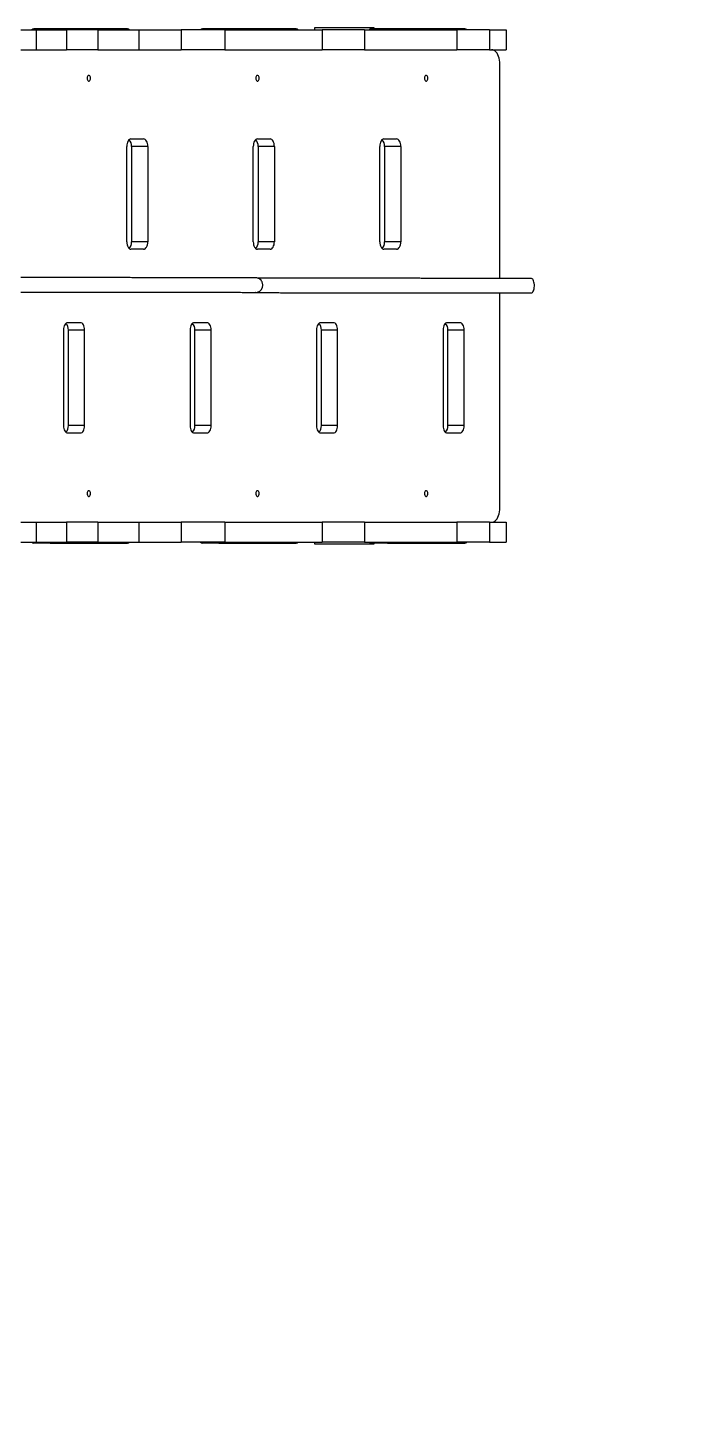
# Model space of a CAD drawing. Header units: millimetres. Extents: x -8760 to 8364, y -7998 to 7451.
# Drawn here: x -2806 to -1897, y -1536 to 344 of the extents above; entities that cross this region are included whole.
import ezdxf

# ---------------------------------------------------------------- set-up
doc = ezdxf.new("R2010")
doc.units = ezdxf.units.MM
for name, color, linetype in [('DIKOM_ОБЪЕКТ', 7, 'Continuous'), ('DIKOM_РАЗМЕР_ЗОНА', 7, 'Continuous'), ('DIKOM_РАЗМЕР_ОБЪЕКТА', 7, 'Continuous')]:
    doc.layers.add(name, color=color, linetype=linetype)
doc.styles.add('style1', font='arial.ttf', dxfattribs={"width": 0.8})
doc.dimstyles.new('1-50', dxfattribs={"dimtxt": 300, "dimasz": 200, "dimexe": 100, "dimexo": 0, "dimgap": 100, "dimtad": 1, "dimtxsty": 'style1', "dimcen": 200, "dimclrd": 7, "dimclre": 7, "dimclrt": 7, "dimadec": 1, "dimazin": 2, "dimtfac": 1, "dimtmove": 0, "dimatfit": 2, "dimfxl": 0, "dimlwd": 25, "dimlwe": 18, "dimarcsym": 0})

# ---------------------------------------------------------------- blocks, each defined once
blk = doc.blocks.new('*D21')
at = {"layer": 'Defpoints', "color": 0, "transparency": 16777216}
for p in [(-7755.6, -10.6), (8364.4, -2410.4), (8364.4, -7897.6)]:
    blk.add_point(p, dxfattribs=at)
at = {"layer": 'DIKOM_РАЗМЕР_ЗОНА', "color": 7, "lineweight": 18, "transparency": 16777216}
for p, q in [((-7755.6, -10.6), (-7755.6, -7997.6)), ((8364.4, -2410.4), (8364.4, -7997.6))]:
    blk.add_line(p, q, dxfattribs=at)
at = {"layer": 'DIKOM_РАЗМЕР_ЗОНА', "color": 7, "lineweight": 25, "transparency": 16777216}
blk.add_line((-7555.6, -7897.6), (8164.4, -7897.6), dxfattribs=at)
at = {"layer": 'DIKOM_РАЗМЕР_ЗОНА', "color": 7, "transparency": 16777216}
for points in [[(-7555.6, -7864.2), (-7555.6, -7930.9), (-7755.6, -7897.6)], [(8164.4, -7864.2), (8164.4, -7930.9), (8364.4, -7897.6)]]:
    blk.add_solid(points, dxfattribs=at)
at = {"layer": 'DIKOM_РАЗМЕР_ЗОНА', "color": 7, "transparency": 16777216, "insert": (1040.7, -7644.4), "char_height": 300, "attachment_point": 5, "style": 'style1'}
blk.add_mtext('16100', dxfattribs=at)
blk = doc.blocks.new('*D19')
at = {"layer": 'Defpoints', "color": 0, "transparency": 16777216}
for p in [(-5756.7, -306.6), (6365.5, -2710.6), (6365.5, -7111.4)]:
    blk.add_point(p, dxfattribs=at)
at = {"layer": 'DIKOM_РАЗМЕР_ОБЪЕКТА', "color": 7, "lineweight": 18, "transparency": 16777216}
for p, q in [((-5756.7, -306.6), (-5756.7, -7211.4)), ((6365.5, -2710.6), (6365.5, -7211.4))]:
    blk.add_line(p, q, dxfattribs=at)
at = {"layer": 'DIKOM_РАЗМЕР_ОБЪЕКТА', "color": 7, "lineweight": 25, "transparency": 16777216}
blk.add_line((-5556.7, -7111.4), (6165.5, -7111.4), dxfattribs=at)
at = {"layer": 'DIKOM_РАЗМЕР_ОБЪЕКТА', "color": 7, "transparency": 16777216}
for points in [[(-5556.7, -7078.1), (-5556.7, -7144.7), (-5756.7, -7111.4)], [(6165.5, -7078.1), (6165.5, -7144.7), (6365.5, -7111.4)]]:
    blk.add_solid(points, dxfattribs=at)
at = {"layer": 'DIKOM_РАЗМЕР_ОБЪЕКТА', "color": 7, "transparency": 16777216, "insert": (1047.2, -6858.2), "char_height": 300, "attachment_point": 5, "style": 'style1'}
blk.add_mtext('12100', dxfattribs=at)

msp = doc.modelspace()

# ---------------------------------------------------------------- linework, layer by layer
at = {"layer": 'DIKOM_ОБЪЕКТ', "color": 7, "linetype": 'Continuous', "lineweight": 15}
for p, q in [((-2815.608, 341.446), (-2794.693, 341.446)), ((-2775.884, 342.946), (-2798.001, 342.946)), ((-2794.693, 341.446), (-2794.693, 314.446)), ((-2794.693, 341.446), (-2753.574, 341.446)), ((-2670.346, 342.946), (-2775.884, 342.946)), ((-2753.574, 341.446), (-2753.574, 314.446)), ((-2711.032, 341.446), (-2753.574, 341.446)), ((-2711.032, 341.446), (-2711.032, 314.446)), ((-2711.032, 341.446), (-2655.148, 341.446)), ((-2655.148, 341.446), (-2655.148, 314.446)), ((-2655.148, 341.446), (-2597.689, 341.446)), ((-2597.689, 341.446), (-2597.689, 314.446)), ((-2537.882, 341.446), (-2597.689, 341.446)), ((-2546.454, 342.946), (-2568.571, 342.946)), ((-2440.916, 342.946), (-2546.454, 342.946)), ((-2537.882, 341.446), (-2537.882, 314.446)), ((-2537.882, 341.446), (-2405.839, 341.446)), ((-2415.608, 344.446), (-2335.608, 344.446)), ((-2415.608, 341.446), (-2415.608, 344.446)), ((-2405.839, 341.446), (-2405.839, 314.446)), ((-2348.219, 341.446), (-2405.839, 341.446)), ((-2348.219, 341.446), (-2348.219, 314.446)), ((-2348.219, 341.446), (-2222.654, 341.446)), ((-2317.023, 342.946), (-2339.14, 342.946)), ((-2335.608, 344.446), (-2335.608, 342.946)), ((-2211.485, 342.946), (-2317.023, 342.946)), ((-2222.654, 341.446), (-2222.654, 314.446)), ((-2178.077, 341.446), (-2222.654, 341.446)), ((-2178.077, 341.446), (-2178.077, 314.446)), ((-2178.077, 341.446), (-2155.608, 341.446)), ((-2155.608, 341.446), (-2155.608, 314.446)), ((-2815.608, 314.446), (-2794.693, 314.446)), ((-2794.693, 314.446), (-2753.574, 314.446)), ((-2711.032, 314.446), (-2753.574, 314.446)), ((-2711.032, 314.446), (-2655.148, 314.446)), ((-2655.148, 314.446), (-2597.689, 314.446)), ((-2537.882, 314.446), (-2597.689, 314.446)), ((-2537.882, 314.446), (-2405.839, 314.446)), ((-2348.219, 314.446), (-2405.839, 314.446)), ((-2348.219, 314.446), (-2222.654, 314.446)), ((-2178.077, 314.446), (-2222.654, 314.446)), ((-2178.077, 314.446), (-2155.608, 314.446)), ((-2163.878, 3.252), (-2163.878, 294.446)), ((-2665.758, 192.946), (-2648.55, 192.946)), ((-2493.685, 192.946), (-2476.477, 192.946)), ((-2321.612, 192.946), (-2304.404, 192.946)), ((-2671.493, 52.946), (-2671.493, 182.946)), ((-2642.815, 182.946), (-2664.932, 182.946)), ((-2664.932, 182.946), (-2664.932, 52.946)), ((-2642.815, 182.946), (-2642.815, 52.946)), ((-2499.42, 52.946), (-2499.42, 182.946)), ((-2470.742, 182.946), (-2492.859, 182.946)), ((-2492.859, 182.946), (-2492.859, 52.946)), ((-2470.742, 182.946), (-2470.742, 52.946)), ((-2327.348, 52.946), (-2327.348, 182.946)), ((-2298.669, 182.946), (-2320.786, 182.946)), ((-2320.786, 182.946), (-2320.786, 52.946)), ((-2298.669, 182.946), (-2298.669, 52.946)), ((-2648.55, 42.946), (-2665.758, 42.946)), ((-2642.815, 52.946), (-2664.932, 52.946)), ((-2476.477, 42.946), (-2493.685, 42.946)), ((-2470.742, 52.946), (-2492.859, 52.946)), ((-2304.404, 42.946), (-2321.612, 42.946)), ((-2298.669, 52.946), (-2320.786, 52.946)), ((-2506.588, -15.721), (-2504.843, -15.983)), ((-2163.878, -308.554), (-2163.878, -16.549)), ((-2757.53, -67.054), (-2757.53, -197.054)), ((-2734.587, -57.054), (-2751.794, -57.054)), ((-2728.851, -67.054), (-2750.968, -67.054)), ((-2750.968, -197.054), (-2750.968, -67.054)), ((-2728.851, -197.054), (-2728.851, -67.054)), ((-2585.457, -67.054), (-2585.457, -197.054)), ((-2562.514, -57.054), (-2579.721, -57.054)), ((-2556.778, -67.054), (-2578.895, -67.054)), ((-2578.895, -197.054), (-2578.895, -67.054)), ((-2556.778, -197.054), (-2556.778, -67.054)), ((-2413.384, -67.054), (-2413.384, -197.054)), ((-2390.441, -57.054), (-2407.648, -57.054)), ((-2384.705, -67.054), (-2406.822, -67.054)), ((-2406.822, -197.054), (-2406.822, -67.054)), ((-2384.705, -197.054), (-2384.705, -67.054)), ((-2241.311, -67.054), (-2241.311, -197.054)), ((-2218.368, -57.054), (-2235.575, -57.054)), ((-2212.632, -67.054), (-2234.749, -67.054)), ((-2234.749, -197.054), (-2234.749, -67.054)), ((-2212.632, -197.054), (-2212.632, -67.054)), ((-2728.851, -197.054), (-2750.968, -197.054)), ((-2556.778, -197.054), (-2578.895, -197.054)), ((-2384.705, -197.054), (-2406.822, -197.054)), ((-2212.632, -197.054), (-2234.749, -197.054)), ((-2751.794, -207.054), (-2734.587, -207.054)), ((-2579.721, -207.054), (-2562.514, -207.054)), ((-2407.648, -207.054), (-2390.441, -207.054)), ((-2235.575, -207.054), (-2218.368, -207.054)), ((-2815.608, -328.554), (-2794.693, -328.554)), ((-2794.693, -328.554), (-2794.693, -355.554)), ((-2794.693, -328.554), (-2753.574, -328.554)), ((-2753.574, -328.554), (-2753.574, -355.554)), ((-2711.032, -328.554), (-2753.574, -328.554)), ((-2711.032, -328.554), (-2711.032, -355.554)), ((-2711.032, -328.554), (-2655.148, -328.554)), ((-2655.148, -328.554), (-2655.148, -355.554)), ((-2655.148, -328.554), (-2597.689, -328.554)), ((-2597.689, -328.554), (-2597.689, -355.554)), ((-2537.882, -328.554), (-2597.689, -328.554)), ((-2537.882, -328.554), (-2537.882, -355.554)), ((-2537.882, -328.554), (-2405.839, -328.554)), ((-2405.839, -328.554), (-2405.839, -355.554)), ((-2348.219, -328.554), (-2405.839, -328.554)), ((-2348.219, -328.554), (-2348.219, -355.554)), ((-2348.219, -328.554), (-2222.654, -328.554)), ((-2222.654, -328.554), (-2222.654, -355.554)), ((-2178.077, -328.554), (-2222.654, -328.554)), ((-2178.077, -328.554), (-2178.077, -355.554)), ((-2178.077, -328.554), (-2155.608, -328.554)), ((-2155.608, -328.554), (-2155.608, -355.554)), ((-2815.608, -355.554), (-2794.693, -355.554)), ((-2775.884, -357.054), (-2798.001, -357.054)), ((-2794.693, -355.554), (-2753.574, -355.554)), ((-2775.884, -357.054), (-2670.346, -357.054)), ((-2711.032, -355.554), (-2753.574, -355.554)), ((-2711.032, -355.554), (-2655.148, -355.554)), ((-2655.148, -355.554), (-2597.689, -355.554)), ((-2537.882, -355.554), (-2597.689, -355.554)), ((-2546.454, -357.054), (-2568.571, -357.054)), ((-2546.454, -357.054), (-2440.916, -357.054)), ((-2537.882, -355.554), (-2405.839, -355.554)), ((-2415.608, -358.554), (-2415.608, -355.554)), ((-2348.219, -355.554), (-2405.839, -355.554)), ((-2348.219, -355.554), (-2222.654, -355.554)), ((-2317.023, -357.054), (-2339.14, -357.054)), ((-2335.608, -357.054), (-2335.608, -358.554)), ((-2317.023, -357.054), (-2211.485, -357.054)), ((-2178.077, -355.554), (-2222.654, -355.554)), ((-2178.077, -355.554), (-2155.608, -355.554)), ((-2335.608, -358.554), (-2415.608, -358.554))]:
    msp.add_line(p, q, dxfattribs=at)
at = {"layer": 'DIKOM_ОБЪЕКТ', "color": 7, "linetype": 'Continuous', "lineweight": 15, "flags": 128}
for points in [[(-2163.878, 294.446), (-2163.995, 297.292), (-2164.343, 300.081), (-2164.915, 302.754), (-2165.699, 305.259), (-2166.68, 307.543), (-2167.837, 309.561), (-2169.148, 311.271), (-2170.584, 312.639), (-2172.118, 313.636), (-2173.717, 314.242), (-2175.35, 314.446)], [(-2723.115, 279.446), (-2723.791, 279.268), (-2724.408, 278.751), (-2724.909, 277.94), (-2725.251, 276.907), (-2725.403, 275.745), (-2725.352, 274.556), (-2725.102, 273.446), (-2724.676, 272.514), (-2724.111, 271.842), (-2723.457, 271.491), (-2722.773, 271.491), (-2722.12, 271.842), (-2721.555, 272.514), (-2721.128, 273.446), (-2720.878, 274.556), (-2720.827, 275.745), (-2720.979, 276.907), (-2721.321, 277.94), (-2721.823, 278.751), (-2722.439, 279.268), (-2723.115, 279.446)], [(-2493.685, 279.446), (-2494.361, 279.268), (-2494.977, 278.751), (-2495.478, 277.94), (-2495.82, 276.907), (-2495.973, 275.745), (-2495.921, 274.556), (-2495.672, 273.446), (-2495.245, 272.514), (-2494.68, 271.842), (-2494.027, 271.491), (-2493.343, 271.491), (-2492.689, 271.842), (-2492.124, 272.514), (-2491.698, 273.446), (-2491.448, 274.556), (-2491.397, 275.745), (-2491.549, 276.907), (-2491.891, 277.94), (-2492.392, 278.751), (-2493.008, 279.268), (-2493.685, 279.446)], [(-2264.254, 279.446), (-2264.93, 279.268), (-2265.547, 278.751), (-2266.048, 277.94), (-2266.39, 276.907), (-2266.542, 275.745), (-2266.491, 274.556), (-2266.241, 273.446), (-2265.815, 272.514), (-2265.25, 271.842), (-2264.596, 271.491), (-2263.912, 271.491), (-2263.259, 271.842), (-2262.694, 272.514), (-2262.267, 273.446), (-2262.017, 274.556), (-2261.966, 275.745), (-2262.118, 276.907), (-2262.46, 277.94), (-2262.962, 278.751), (-2263.578, 279.268), (-2264.254, 279.446)], [(-2665.758, 192.946), (-2666.877, 192.754), (-2667.953, 192.185), (-2668.944, 191.261), (-2669.813, 190.017), (-2670.527, 188.502), (-2671.057, 186.773), (-2671.383, 184.897), (-2671.493, 182.946)], [(-2642.815, 182.946), (-2642.925, 184.897), (-2643.251, 186.773), (-2643.781, 188.502), (-2644.495, 190.017), (-2645.364, 191.261), (-2646.355, 192.185), (-2647.431, 192.754), (-2648.55, 192.946)], [(-2493.685, 192.946), (-2494.804, 192.754), (-2495.88, 192.185), (-2496.871, 191.261), (-2497.74, 190.017), (-2498.454, 188.502), (-2498.984, 186.773), (-2499.31, 184.897), (-2499.42, 182.946)], [(-2470.742, 182.946), (-2470.852, 184.897), (-2471.178, 186.773), (-2471.708, 188.502), (-2472.422, 190.017), (-2473.291, 191.261), (-2474.282, 192.185), (-2475.358, 192.754), (-2476.477, 192.946)], [(-2321.612, 192.946), (-2322.731, 192.754), (-2323.807, 192.185), (-2324.798, 191.261), (-2325.668, 190.017), (-2326.381, 188.502), (-2326.911, 186.773), (-2327.237, 184.897), (-2327.348, 182.946)], [(-2298.669, 182.946), (-2298.779, 184.897), (-2299.105, 186.773), (-2299.635, 188.502), (-2300.349, 190.017), (-2301.218, 191.261), (-2302.21, 192.185), (-2303.285, 192.754), (-2304.404, 192.946)], [(-2671.493, 52.946), (-2671.383, 50.995), (-2671.057, 49.119), (-2670.527, 47.39), (-2669.813, 45.875), (-2668.944, 44.631), (-2667.953, 43.707), (-2666.877, 43.138), (-2665.758, 42.946)], [(-2648.55, 42.946), (-2647.431, 43.138), (-2646.355, 43.707), (-2645.364, 44.631), (-2644.495, 45.875), (-2643.781, 47.39), (-2643.251, 49.119), (-2642.925, 50.995), (-2642.815, 52.946)], [(-2499.42, 52.946), (-2499.31, 50.995), (-2498.984, 49.119), (-2498.454, 47.39), (-2497.74, 45.875), (-2496.871, 44.631), (-2495.88, 43.707), (-2494.804, 43.138), (-2493.685, 42.946)], [(-2476.477, 42.946), (-2475.358, 43.138), (-2474.282, 43.707), (-2473.291, 44.631), (-2472.422, 45.875), (-2471.708, 47.39), (-2471.178, 49.119), (-2470.852, 50.995), (-2470.742, 52.946)], [(-2327.348, 52.946), (-2327.237, 50.995), (-2326.911, 49.119), (-2326.381, 47.39), (-2325.668, 45.875), (-2324.798, 44.631), (-2323.807, 43.707), (-2322.731, 43.138), (-2321.612, 42.946)], [(-2304.404, 42.946), (-2303.285, 43.138), (-2302.21, 43.707), (-2301.218, 44.631), (-2300.349, 45.875), (-2299.635, 47.39), (-2299.105, 49.119), (-2298.779, 50.995), (-2298.669, 52.946)], [(-2121.199, -16.583), (-2120.41, -16.404), (-2119.649, -15.874), (-2118.945, -15.012), (-2118.322, -13.848), (-2117.802, -12.426), (-2117.406, -10.796), (-2117.147, -9.017), (-2117.034, -7.154), (-2117.072, -5.274), (-2117.259, -3.445), (-2117.588, -1.733), (-2118.048, -0.2), (-2118.621, 1.099), (-2119.288, 2.117), (-2120.024, 2.816), (-2120.803, 3.172), (-2121.195, 3.217)], [(-2751.794, -57.054), (-2752.913, -57.246), (-2753.989, -57.815), (-2754.981, -58.739), (-2755.85, -59.983), (-2756.563, -61.498), (-2757.093, -63.227), (-2757.42, -65.103), (-2757.53, -67.054)], [(-2728.851, -67.054), (-2728.961, -65.103), (-2729.288, -63.227), (-2729.818, -61.498), (-2730.531, -59.983), (-2731.4, -58.739), (-2732.392, -57.815), (-2733.468, -57.246), (-2734.587, -57.054)], [(-2579.721, -57.054), (-2580.84, -57.246), (-2581.916, -57.815), (-2582.908, -58.739), (-2583.777, -59.983), (-2584.49, -61.498), (-2585.02, -63.227), (-2585.347, -65.103), (-2585.457, -67.054)], [(-2556.778, -67.054), (-2556.888, -65.103), (-2557.215, -63.227), (-2557.745, -61.498), (-2558.458, -59.983), (-2559.327, -58.739), (-2560.319, -57.815), (-2561.395, -57.246), (-2562.514, -57.054)], [(-2407.648, -57.054), (-2408.767, -57.246), (-2409.843, -57.815), (-2410.835, -58.739), (-2411.704, -59.983), (-2412.417, -61.498), (-2412.947, -63.227), (-2413.274, -65.103), (-2413.384, -67.054)], [(-2384.705, -67.054), (-2384.815, -65.103), (-2385.142, -63.227), (-2385.672, -61.498), (-2386.385, -59.983), (-2387.254, -58.739), (-2388.246, -57.815), (-2389.322, -57.246), (-2390.441, -57.054)], [(-2235.575, -57.054), (-2236.694, -57.246), (-2237.77, -57.815), (-2238.762, -58.739), (-2239.631, -59.983), (-2240.344, -61.498), (-2240.874, -63.227), (-2241.201, -65.103), (-2241.311, -67.054)], [(-2212.632, -67.054), (-2212.742, -65.103), (-2213.069, -63.227), (-2213.599, -61.498), (-2214.312, -59.983), (-2215.181, -58.739), (-2216.173, -57.815), (-2217.249, -57.246), (-2218.368, -57.054)], [(-2757.53, -197.054), (-2757.42, -199.005), (-2757.093, -200.881), (-2756.563, -202.61), (-2755.85, -204.125), (-2754.981, -205.369), (-2753.989, -206.293), (-2752.913, -206.862), (-2751.794, -207.054)], [(-2734.587, -207.054), (-2733.468, -206.862), (-2732.392, -206.293), (-2731.4, -205.369), (-2730.531, -204.125), (-2729.818, -202.61), (-2729.288, -200.881), (-2728.961, -199.005), (-2728.851, -197.054)], [(-2585.457, -197.054), (-2585.347, -199.005), (-2585.02, -200.881), (-2584.49, -202.61), (-2583.777, -204.125), (-2582.908, -205.369), (-2581.916, -206.293), (-2580.84, -206.862), (-2579.721, -207.054)], [(-2562.514, -207.054), (-2561.395, -206.862), (-2560.319, -206.293), (-2559.327, -205.369), (-2558.458, -204.125), (-2557.745, -202.61), (-2557.215, -200.881), (-2556.888, -199.005), (-2556.778, -197.054)], [(-2413.384, -197.054), (-2413.274, -199.005), (-2412.947, -200.881), (-2412.417, -202.61), (-2411.704, -204.125), (-2410.835, -205.369), (-2409.843, -206.293), (-2408.767, -206.862), (-2407.648, -207.054)], [(-2390.441, -207.054), (-2389.322, -206.862), (-2388.246, -206.293), (-2387.254, -205.369), (-2386.385, -204.125), (-2385.672, -202.61), (-2385.142, -200.881), (-2384.815, -199.005), (-2384.705, -197.054)], [(-2241.311, -197.054), (-2241.201, -199.005), (-2240.874, -200.881), (-2240.344, -202.61), (-2239.631, -204.125), (-2238.762, -205.369), (-2237.77, -206.293), (-2236.694, -206.862), (-2235.575, -207.054)], [(-2218.368, -207.054), (-2217.249, -206.862), (-2216.173, -206.293), (-2215.181, -205.369), (-2214.312, -204.125), (-2213.599, -202.61), (-2213.069, -200.881), (-2212.742, -199.005), (-2212.632, -197.054)], [(-2723.115, -285.554), (-2723.791, -285.732), (-2724.408, -286.249), (-2724.909, -287.06), (-2725.251, -288.093), (-2725.403, -289.255), (-2725.352, -290.444), (-2725.102, -291.554), (-2724.676, -292.486), (-2724.111, -293.158), (-2723.457, -293.509), (-2722.773, -293.509), (-2722.12, -293.158), (-2721.555, -292.486), (-2721.128, -291.554), (-2720.878, -290.444), (-2720.827, -289.255), (-2720.979, -288.093), (-2721.321, -287.06), (-2721.823, -286.249), (-2722.439, -285.732), (-2723.115, -285.554)], [(-2493.685, -285.554), (-2494.361, -285.732), (-2494.977, -286.249), (-2495.478, -287.06), (-2495.82, -288.093), (-2495.973, -289.255), (-2495.921, -290.444), (-2495.672, -291.554), (-2495.245, -292.486), (-2494.68, -293.158), (-2494.027, -293.509), (-2493.343, -293.509), (-2492.689, -293.158), (-2492.124, -292.486), (-2491.698, -291.554), (-2491.448, -290.444), (-2491.397, -289.255), (-2491.549, -288.093), (-2491.891, -287.06), (-2492.392, -286.249), (-2493.008, -285.732), (-2493.685, -285.554)], [(-2264.254, -285.554), (-2264.93, -285.732), (-2265.547, -286.249), (-2266.048, -287.06), (-2266.39, -288.093), (-2266.542, -289.255), (-2266.491, -290.444), (-2266.241, -291.554), (-2265.815, -292.486), (-2265.25, -293.158), (-2264.596, -293.509), (-2263.912, -293.509), (-2263.259, -293.158), (-2262.694, -292.486), (-2262.267, -291.554), (-2262.017, -290.444), (-2261.966, -289.255), (-2262.118, -288.093), (-2262.46, -287.06), (-2262.962, -286.249), (-2263.578, -285.732), (-2264.254, -285.554)], [(-2175.35, -328.554), (-2173.717, -328.351), (-2172.118, -327.744), (-2170.584, -326.747), (-2169.148, -325.379), (-2167.837, -323.669), (-2166.68, -321.651), (-2165.699, -319.367), (-2164.915, -316.863), (-2164.343, -314.189), (-2163.995, -311.4), (-2163.878, -308.554)]]:
    msp.add_lwpolyline(points, dxfattribs=at)
at = {"layer": 'DIKOM_ОБЪЕКТ', "color": 7, "linetype": 'Continuous', "lineweight": 15}
for centre, radius, start, end in [((-2797.715, 339.3), 3.657, 94.488983, 144.071474), ((-2775.598, 339.3), 3.657, 94.488983, 144.071474), ((-2670.632, 339.3), 3.657, 35.928526, 85.511017), ((-2568.284, 339.299), 3.658, 94.497855, 144.060424), ((-2546.168, 339.3), 3.657, 94.488983, 144.071474), ((-2441.202, 339.3), 3.657, 35.928526, 85.511017), ((-2338.853, 339.299), 3.658, 94.497855, 144.060424), ((-2316.737, 339.3), 3.657, 94.488983, 144.071474), ((-2211.772, 339.299), 3.658, 35.934857, 85.505775), ((-2676.746, 183.772), 11.843, 356.001281, 43.900235), ((-2504.674, 183.771), 11.844, 356.004047, 43.898805), ((-2332.601, 183.771), 11.844, 356.004047, 43.898805), ((-2676.746, 52.12), 11.843, 316.099222, 3.998292), ((-2504.674, 52.121), 11.844, 316.100653, 3.995526), ((-2332.601, 52.121), 11.844, 316.100653, 3.995526), ((-2762.783, -66.229), 11.843, 356.00219, 43.900662), ((-2590.71, -66.229), 11.844, 356.004047, 43.898805), ((-2418.638, -66.229), 11.844, 356.004047, 43.898805), ((-2246.564, -66.229), 11.843, 356.002456, 43.900396), ((-2762.782, -197.88), 11.843, 316.098795, 3.997383), ((-2590.71, -197.879), 11.844, 316.100653, 3.995526), ((-2418.637, -197.879), 11.844, 316.100653, 3.995526), ((-2246.564, -197.88), 11.843, 316.099062, 3.997117), ((-2797.717, -353.411), 3.654, 215.903061, 265.528711), ((-2775.599, -353.411), 3.654, 215.903061, 265.528711), ((-2670.631, -353.411), 3.654, 274.471289, 324.096939), ((-2568.285, -353.41), 3.656, 215.914084, 265.519866), ((-2546.169, -353.411), 3.654, 215.903061, 265.528711), ((-2441.2, -353.411), 3.654, 274.471289, 324.096939), ((-2338.855, -353.41), 3.656, 215.914084, 265.519866), ((-2316.738, -353.411), 3.654, 215.903061, 265.528711), ((-2211.77, -353.41), 3.655, 274.476518, 324.09062)]:
    msp.add_arc(centre, radius, start, end, dxfattribs=at)
for points, knots in [([(-2495.786, 3.99), (-2495.767, 3.993), (-2495.705, 4.002), (-2496.234, 4.016), (-2497.421, 4.032), (-2499.288, 4.047), (-2501.759, 4.061), (-2504.791, 4.074), (-2508.319, 4.085), (-2512.297, 4.096), (-2516.859, 4.106), (-2521.945, 4.116), (-2527.459, 4.125), (-2532.878, 4.133), (-2538.097, 4.14), (-2543.194, 4.147), (-2548.314, 4.154), (-2556.739, 4.163), (-2568.982, 4.176), (-2586.488, 4.193), (-2605.953, 4.21), (-2627.327, 4.228), (-2648.612, 4.245), (-2669.615, 4.26), (-2690.263, 4.275), (-2711.191, 4.29), (-2732.362, 4.305), (-2750.024, 4.318), (-2763.998, 4.329), (-2774.48, 4.338), (-2784.797, 4.347), (-2794.862, 4.357), (-2803.24, 4.366), (-2810.027, 4.373), (-2814.077, 4.376), (-2815.608, 4.377)], [0, 0, 0, 0, 0.0125171, 0.04161147, 0.06935326, 0.09574538, 0.12080681, 0.14415461, 0.16628193, 0.18722335, 0.20700216, 0.22960271, 0.25048027, 0.2696233, 0.28701611, 0.30291671, 0.3187304, 0.33465243, 0.37893195, 0.42378042, 0.47779021, 0.53193429, 0.58599851, 0.63513057, 0.68445639, 0.73429457, 0.78468174, 0.83567163, 0.8617511, 0.88834483, 0.91545378, 0.94308932, 0.97126756, 0.98913826, 1, 1, 1, 1]), ([(-2496.134, -15.823), (-2495.383, -15.779), (-2493.98, -15.698), (-2491.72, -14.868), (-2489.826, -13.57), (-2488.579, -12.194), (-2487.859, -11.068), (-2487.405, -10.203), (-2486.84, -8.786), (-2486.535, -7.274), (-2486.475, -5.834), (-2486.542, -4.657), (-2486.813, -3.143), (-2487.516, -1.226), (-2488.874, 0.851), (-2490.914, 2.628), (-2493.414, 3.789), (-2495.112, 3.92), (-2495.957, 3.986)], [0, 0, 0, 0, 0.13455045, 0.25123313, 0.34747934, 0.42097758, 0.44894757, 0.4712269, 0.50327053, 0.55945993, 0.58493682, 0.60949842, 0.64617124, 0.69850779, 0.76455836, 0.84031841, 0.92044642, 1, 1, 1, 1]), ([(-2121.198, 3.217), (-2126.029, 3.221), (-2135.45, 3.229), (-2149.191, 3.24), (-2162.162, 3.251), (-2174.349, 3.261), (-2185.745, 3.27), (-2196.169, 3.279), (-2205.655, 3.287), (-2214.241, 3.295), (-2222.142, 3.302), (-2229.368, 3.308), (-2236.443, 3.315), (-2243.435, 3.322), (-2250.551, 3.329), (-2257.497, 3.336), (-2264.41, 3.342), (-2271.283, 3.35), (-2278.109, 3.357), (-2288.321, 3.368), (-2301.669, 3.383), (-2317.68, 3.403), (-2333.059, 3.424), (-2347.818, 3.445), (-2361.773, 3.466), (-2375.017, 3.487), (-2387.636, 3.508), (-2399.878, 3.529), (-2411.648, 3.55), (-2422.85, 3.571), (-2431.153, 3.586), (-2436.756, 3.597), (-2439.875, 3.603), (-2443.002, 3.609), (-2446.272, 3.615), (-2449.812, 3.623), (-2453.579, 3.63), (-2457.538, 3.638), (-2461.649, 3.648), (-2465.947, 3.657), (-2470.387, 3.668), (-2474.916, 3.679), (-2479.471, 3.691), (-2483.987, 3.704), (-2488.343, 3.718), (-2491.823, 3.729), (-2493.611, 3.737), (-2494.218, 3.74)], [0, 0, 0, 0, 0.028799049, 0.056156022, 0.082067195, 0.106530432, 0.129544939, 0.151111086, 0.170119337, 0.187842554, 0.204282571, 0.219441431, 0.2333212, 0.249178488, 0.264211896, 0.279348706, 0.294588921, 0.30993281, 0.325380583, 0.340932847, 0.380274992, 0.419964897, 0.459635931, 0.499318224, 0.539031681, 0.57665302, 0.614295959, 0.651971449, 0.689196051, 0.724972294, 0.759257358, 0.769694654, 0.779978431, 0.790109406, 0.800879045, 0.812911282, 0.82620296, 0.839884345, 0.854675609, 0.870569748, 0.887558032, 0.905630451, 0.924775695, 0.944981713, 0.966236862, 0.988530489, 1, 1, 1, 1]), ([(-2815.608, -15.424), (-2814.201, -15.425), (-2810.305, -15.427), (-2804.913, -15.433), (-2797.039, -15.441), (-2787.127, -15.451), (-2773.907, -15.463), (-2759.641, -15.475), (-2744.394, -15.487), (-2725.195, -15.5), (-2702.142, -15.517), (-2675.449, -15.536), (-2652.316, -15.553), (-2632.656, -15.568), (-2616.286, -15.582), (-2600.305, -15.595), (-2584.84, -15.609), (-2570.002, -15.623), (-2558.829, -15.635), (-2551.012, -15.644), (-2546.171, -15.65), (-2541.449, -15.656), (-2536.701, -15.662), (-2531.813, -15.669), (-2526.759, -15.677), (-2521.643, -15.686), (-2516.79, -15.694), (-2512.308, -15.705), (-2508.294, -15.715), (-2504.755, -15.727), (-2501.759, -15.739), (-2499.374, -15.753), (-2497.614, -15.768), (-2496.532, -15.783), (-2496.076, -15.795), (-2496.153, -15.803), (-2496.171, -15.804)], [0, 0, 0, 0, 0.00997605, 0.02761421, 0.04506227, 0.07873994, 0.11163988, 0.14982241, 0.18694858, 0.22354398, 0.28818648, 0.35194495, 0.41518882, 0.45626132, 0.4973702, 0.53854472, 0.57951229, 0.62008492, 0.66020493, 0.67510289, 0.68990976, 0.70462021, 0.71975056, 0.73637792, 0.75452297, 0.77417285, 0.79531858, 0.81553459, 0.8369599, 0.85961851, 0.88354682, 0.90877977, 0.93486042, 0.96224559, 0.99093862, 1, 1, 1, 1]), ([(-2504.99, -15.98), (-2504.784, -15.986), (-2504.382, -15.998), (-2502.747, -16.015), (-2500.55, -16.031), (-2497.853, -16.046), (-2494.794, -16.059), (-2491.474, -16.072), (-2487.88, -16.085), (-2484.076, -16.097), (-2480.128, -16.108), (-2476.243, -16.119), (-2472.487, -16.128), (-2468.634, -16.137), (-2464.655, -16.146), (-2460.431, -16.156), (-2456.147, -16.165), (-2451.731, -16.174), (-2447.192, -16.183), (-2442.545, -16.192), (-2434.392, -16.209), (-2422.519, -16.231), (-2406.873, -16.259), (-2390.782, -16.287), (-2376.171, -16.312), (-2363.162, -16.333), (-2351.931, -16.35), (-2340.36, -16.367), (-2328.504, -16.383), (-2316.492, -16.399), (-2304.481, -16.414), (-2292.544, -16.428), (-2283.236, -16.438), (-2276.56, -16.446), (-2272.339, -16.45), (-2267.699, -16.455), (-2262.582, -16.46), (-2256.976, -16.466), (-2250.465, -16.472), (-2242.966, -16.479), (-2234.391, -16.487), (-2225.076, -16.496), (-2214.935, -16.505), (-2203.944, -16.515), (-2192.088, -16.525), (-2179.429, -16.536), (-2165.973, -16.547), (-2151.73, -16.559), (-2136.719, -16.571), (-2126.452, -16.579), (-2121.2, -16.583)], [0, 0, 0, 0, 0.02193192, 0.04291984, 0.06298814, 0.08214998, 0.10041066, 0.11776966, 0.1342231, 0.15126855, 0.16720126, 0.18201135, 0.1956894, 0.20822688, 0.22256042, 0.23618437, 0.24991319, 0.26374341, 0.27767116, 0.29169205, 0.30580137, 0.35039691, 0.39520704, 0.43993213, 0.48458769, 0.51297581, 0.54134891, 0.56971587, 0.5980804, 0.62581286, 0.65250671, 0.67817567, 0.70282901, 0.71073277, 0.71921116, 0.72855515, 0.73876591, 0.74984469, 0.76179297, 0.77699313, 0.79340568, 0.81103336, 0.8298786, 0.85036592, 0.87212526, 0.89515773, 0.91946344, 0.94504119, 0.9718882, 1, 1, 1, 1]), ([(-2504.612, -15.967), (-2504.626, -15.963), (-2504.665, -15.953), (-2503.886, -15.937), (-2502.614, -15.917), (-2500.821, -15.895), (-2498.753, -15.871), (-2496.745, -15.844), (-2496.166, -15.826), (-2495.876, -15.818)], [0, 0, 0, 0, 0.07351443, 0.20449012, 0.33598949, 0.4680099, 0.64475177, 0.82216594, 1, 1, 1, 1])]:
    msp.add_open_spline(points, degree=3, knots=knots, dxfattribs=at)

# ---------------------------------------------------------------- dimensions: what is measured, and where the dimension line sits
at = {"layer": 'DIKOM_РАЗМЕР_ЗОНА'}
dim = msp.add_linear_dim(base=(8364.404, -7897.564), p1=(-7755.645, -10.554), p2=(8364.404, -2410.44), text='16100', dimstyle='1-50', dxfattribs=at)
dim.commit()
dim.dimension.update_dxf_attribs({"geometry": '*D21', "text_midpoint": (1040.741, -7897.564), "dimtype": 160})
at = {"layer": 'DIKOM_РАЗМЕР_ОБЪЕКТА'}
dim = msp.add_linear_dim(base=(6365.479, -7111.412), p1=(-5756.695, -306.554), p2=(6365.479, -2710.554), text='12100', dimstyle='1-50', dxfattribs=at)
dim.commit()
dim.dimension.update_dxf_attribs({"geometry": '*D19', "text_midpoint": (1047.24, -7111.412), "dimtype": 160})

doc.saveas('drawing.dxf')
